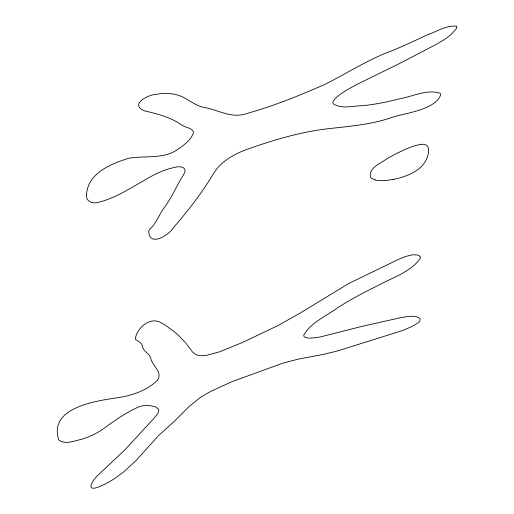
<?xml version="1.0" encoding="UTF-8"?>
<svg xmlns="http://www.w3.org/2000/svg" width="514" height="514" viewBox="0 0 514 514"><rect width="100%" height="100%" fill="white"/><g stroke="black" fill="none" stroke-linecap="round" stroke-linejoin="round"><path stroke-width="0.77" d="M393.724 179.341C407.731 176.463 424.699 169.916 428.136 154.303A88.607 34.335 -26.2 0 0 428.567 151.322C429.074 148.276 427.507 144.537 424.031 144.376A14.649 5.673 -26.2 0 0 420.722 144.415C411.939 145.912 403.843 149.953 395.909 153.853A72.211 27.981 -26.2 0 0 386.541 159.012C380.617 163.465 368.756 167.731 370.388 176.816A28.566 11.07 -26.2 0 0 371.609 178.274L375.098 179.9M393.795 179.232A48.393 18.755 -26.2 0 1 375.034 179.945M86.551 194.498C85.266 200.826 92.295 204.071 97.576 202.522C114.474 198.635 129.22 188.824 144.171 180.433C153.538 174.779 163.452 169.697 174.265 167.519C179.559 165.63 188.336 166.877 183.768 174.362C176.553 185.625 171.631 198.263 163.33 208.8C158.736 215.674 156.089 223.68 149.69 229.315A14.379 5.57 -26.2 0 0 148.771 231.216C148.912 247.703 169.581 234.969 173.539 227.445A277.438 107.51 -26.2 0 0 179.123 221.084L190.745 206.673A594.782 230.49 -26.2 0 0 196.342 199.239C202.458 191.118 207.958 182.566 213.336 173.95C220.255 162.116 232.624 154.997 245.03 150.082C270.338 140.99 296.315 133.087 323.017 129.348C346.063 126.457 369.585 125.255 391.687 117.5C401.325 114.526 411.322 112.849 420.902 109.681C428.4 106.649 438.012 102.973 440.736 94.66L440.138 93.259C426.877 88.864 412.601 96.638 399.449 98.81C387.505 101.9 375.387 104.393 363.102 105.685C353.446 105.608 341.328 109.643 333.001 103.597L332.892 102.209L334.82 98.913L338.964 95.186L346.359 90.226L357.455 84.148L399.423 63.569L434.87 45.11L443.698 39.983A34.785 13.48 -26.2 0 0 451.87 33.744L456.522 28.411L456.747 26.253C446.827 24.89 437.183 31.438 427.982 34.592C415.954 40.028 404.113 45.887 391.835 50.764C368.429 59.373 347.438 72.994 325.298 84.225C300.202 95.186 274.707 105.711 248.294 113.074C232.54 119.254 219.825 110.529 204.951 107.554C195.911 106.295 189.113 99.665 180.967 96.202C173.192 93.066 164.519 92.809 156.346 94.332C148.546 94.467 129.001 104.31 144.402 110.812C157.31 113.915 170.352 117.115 181.468 124.812C185.117 127.723 191.857 127.453 193.605 132.284C190.99 140.887 182.316 146.252 175.19 151.045A14.006 5.429 -26.2 0 1 169.671 153.545C156.5 158.325 142.294 155.883 128.802 158.235C111.223 163.786 87.81 173.006 86.551 194.498M420.234 257.006L420.208 258.613C409.709 272.928 390.903 278.087 375.946 286.555C362.89 292.909 350.124 299.88 337.826 307.603C326.339 316.2 310.944 322.329 303.723 335.205L304.012 336.432L304.969 337.306L308.548 338.141L315.371 337.769L320.402 336.921L362.441 326.255L400.747 317.671L409.099 316.348A34.785 13.48 -26.2 0 1 416.436 316.765L419.411 318.063L420.15 318.963L419.829 321.16L418.679 322.413L411.945 326.538L402.16 330.688L337.043 351.081L323.319 354.409L297.612 359.267L282.751 363.225L232.193 381.568L210.811 391.321L200.248 397.566L189.139 406.471L174.008 421.653L158.961 435.159L135.253 461.373L123.097 472.398L114.05 478.977L105.576 483.944L97.615 487.4L94.486 488.197L92.096 488.12L90.939 486.867L91.158 484.657L93.587 480.204L96.915 476.195L125.204 449.557L154.232 418.023L158.036 413.172L158.755 410.519L158.306 409.131L155.671 406.921L148.777 405.321L143.316 405.674A14.006 5.429 -26.2 0 0 137.906 407.268C126.001 412.639 115.194 420.169 104.683 427.86C97.647 433.096 89.622 436.849 81.251 439.393C74.292 440.736 65.13 445.034 58.834 439.978C48.078 407.769 95.585 401.029 116.961 397.804C131.43 395.78 146.349 390.846 157.111 380.649C163.683 372.438 151.778 365.666 150.634 357.776C149.343 353.504 144.151 351.987 142.853 347.708C142.731 343.455 139.005 341.643 135.857 339.767A14.379 5.57 -26.2 0 1 135.355 338.398C137.328 327.437 150.647 315.956 161.569 323.049A277.438 107.51 -26.2 0 1 166.035 325.638L175.011 332.327A594.782 230.49 -26.2 0 1 179.213 336.085L185.74 342.999L192.499 351.994L195.371 354.319L197.113 355.084L201.417 355.72L206.731 355.277L219.78 351.762L243.141 342.189L278.453 325.33L300.003 313.161L348.897 283.426L398.408 259.442L406.105 256.325L412.761 254.771L417.779 255.028L419.385 255.805L420.234 257.006"/></g></svg>
